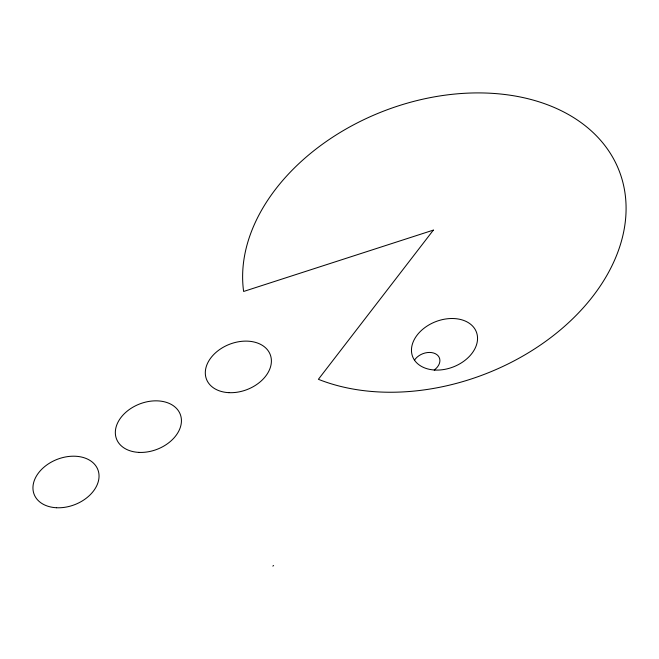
<?xml version="1.0" encoding="UTF-8"?>
<svg xmlns="http://www.w3.org/2000/svg" width="659" height="659" viewBox="0 0 659 659"><rect width="100%" height="100%" fill="white"/><g stroke="black" fill="none" stroke-linecap="round" stroke-linejoin="round"><path stroke-width="0.99" d="M272.834 566.081L273.625 565.546M414.486 360.168A14.012 9.959 -21.2 0 1 435.368 353.718A14.012 9.959 -21.2 0 1 434.215 370.004M433.358 230.115L318.396 379.304A198.26 140.919 -21.2 0 0 611.033 267.661A198.26 140.919 -21.2 0 0 462.692 93.413A198.26 140.919 -21.2 0 0 243.624 291.467L433.358 230.115M434.833 370.037A34.177 24.292 -21.2 0 0 476.704 332.91A34.177 24.292 -21.2 0 0 421.966 329.945A34.177 24.292 -21.2 0 0 434.833 370.037M228.862 392.657A34.177 24.292 -21.2 0 0 270.511 355.39A34.177 24.292 -21.2 0 0 215.682 352.672A34.177 24.292 -21.2 0 0 228.862 392.657M138.892 452.387A34.177 24.292 -21.2 0 0 180.55 415.121A34.177 24.292 -21.2 0 0 125.712 412.402A34.177 24.292 -21.2 0 0 138.892 452.387M56.501 507.743A34.177 24.292 -21.2 0 0 98.158 470.477A34.177 24.292 -21.2 0 0 43.321 467.758A34.177 24.292 -21.2 0 0 56.501 507.743"/></g></svg>
